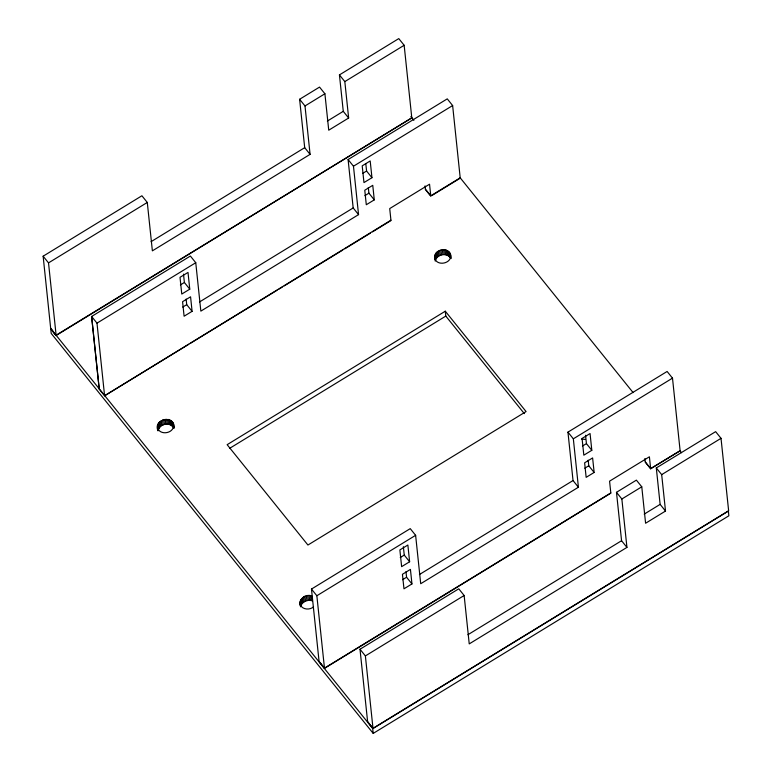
<?xml version="1.0" encoding="UTF-8"?>
<svg xmlns="http://www.w3.org/2000/svg" width="772" height="772" viewBox="0 0 772 772"><rect width="100%" height="100%" fill="white"/><g stroke="black" fill="none" stroke-linecap="round" stroke-linejoin="round"><path stroke-width="1.16" d="M157.97 430.805C152.595 418.241 176.238 414.593 173.806 428.277M300.327 606.049C297.895 599.361 305.673 593.543 311.743 595.945L312.255 600.828C307.652 599.178 301.534 601.793 300.597 606.84M434.636 257.365C434.366 248.7 449.729 246.567 450.742 255.628C451.022 264.285 435.659 266.417 434.636 257.365L434.839 259.315M173.073 422.911L173.584 427.794C170.158 421.58 159.321 423.78 158.135 430.622L157.623 425.739M173.603 426.318C172.455 434.182 158.511 435.408 157.556 426.897M435.215 261.09C436.402 254.249 447.239 252.048 450.665 258.263L450.153 253.38M313.557 606.802C309.485 610.7 300.578 609.504 300.018 603.115M373.214 733.4L372.702 728.517L728.353 510.919L728.864 515.802L373.214 733.4L51.203 333.407L43.136 256.198L141.903 195.77L147.288 202.447L152.374 250.852L310.083 154.361L304.998 105.957L299.613 99.279L319.531 87.091L324.906 93.769L328.737 130.198L348.645 118.01L344.823 81.591L339.439 74.903L398.777 38.6L404.161 45.278L411.794 117.884L56.144 335.482L50.759 328.785L56.086 335.212L411.756 117.904M50.769 328.804L56.144 335.482L48.52 262.885L147.288 202.447M304.998 105.957L324.906 93.769M344.823 81.591L404.161 45.278M327.338 121.079L343.27 111.332L339.439 74.903M151.09 241.665L304.699 147.674L299.613 99.279M188.783 344.264L104.625 395.756L99.212 389.098L91.617 316.472L190.385 256.034L195.76 262.721L200.845 311.126L358.555 214.626L353.18 207.948L348.095 159.543L447.258 98.864L452.633 105.552L460.237 178.178M390.931 220.203L104.587 395.775L96.992 323.15L195.76 262.721M358.555 214.626L353.47 166.221L452.633 105.552M180.387 284.936L184.383 282.484L183.504 274.118M362.579 173.459L366.575 171.017L365.822 163.838M189.767 289.172L181.777 294.055L180.011 277.312L188.011 272.429L189.767 289.172L184.383 282.484M371.959 177.695L363.969 182.588L362.203 165.845L370.193 160.952L371.959 177.695L366.575 171.017M182.723 307.092L186.718 304.65L186.129 299.063M364.915 195.615L368.91 193.174L368.321 187.586M199.572 301.929L353.18 207.948M192.093 311.328L184.103 316.221L182.578 301.688L190.568 296.805L192.093 311.328L186.718 304.65M374.285 199.861L366.295 204.744L364.77 190.221L372.76 185.328L374.285 199.861L368.91 193.174M460.199 177.821L430.757 195.827L425.382 189.15M190.838 343.009L277.052 290.253M279.097 288.998L282.185 287.116M284.231 285.862L342.729 250.07M344.785 248.816L370.444 233.115M372.5 231.861L390.97 220.551L389.715 208.575L429.541 184.209L430.795 196.185M431.809 195.567L460.266 178.158M445.29 311.203L227.142 444.682L307.932 545.032L526.079 411.563L445.29 311.203L445.801 316.086L524.323 413.628M229.699 448.31L445.801 316.086M650.661 468.787L649.397 456.802L609.571 481.168L610.835 493.154L324.491 668.349L319.106 661.672L311.473 589.065L410.241 528.637L415.625 535.314L420.711 583.719L578.421 487.228L573.335 438.824L567.951 432.137L667.114 371.467L672.499 378.145L680.122 450.752L650.661 468.787L645.276 462.1L644.9 458.51M324.491 668.349L316.858 595.752L415.625 535.314M573.335 438.824L672.499 378.145M400.253 557.529L404.248 555.087L403.37 546.711M582.445 446.052L586.44 443.611L585.562 435.244M409.623 561.765L401.633 566.658L399.877 549.915L407.867 545.022L409.623 561.765L404.248 555.087M591.815 450.298L583.825 455.181L582.069 438.438L590.059 433.546L591.815 450.298L586.44 443.611M402.579 579.695L406.574 577.244L405.985 571.656M584.771 468.218L588.766 465.777L588.177 460.189M419.428 574.532L573.036 480.541L567.951 432.137M411.958 583.931L403.968 588.814L402.434 574.291L410.424 569.398L411.958 583.931L406.574 577.244M594.151 472.454L586.151 477.347L584.626 462.814L592.616 457.931L594.151 472.454L588.766 465.777M610.806 492.941L324.462 668.147L319.087 661.459M360.003 649.242L458.771 588.814L464.146 595.492L469.231 643.896L626.941 547.396L621.856 499.002L616.481 492.314L636.389 480.136L641.773 486.814L645.595 523.242L665.512 511.054L661.681 474.635L656.306 467.948L715.644 431.644L721.019 438.322L728.652 510.929L373.011 728.517L367.636 721.849L360.003 649.242L365.378 655.93L373.011 728.527M365.378 655.93L464.146 595.492M621.856 499.002L641.773 486.814M661.681 474.635L721.019 438.322M644.205 514.123L660.128 504.377L656.306 467.948M467.948 634.709L621.566 540.718L616.481 492.314M585.466 439.471L581.48 439.027M410.878 116.553L413.898 120.307M460.006 177.579L633.108 392.601M679.968 450.819L681.483 452.701M645.257 461.897L650.632 468.575L679.891 450.896M430.12 195.355L425.42 189.507L425.044 185.907M660.128 504.377L665.512 511.054M343.27 111.332L348.645 118.01M348.095 159.543L353.47 166.221M621.566 540.718L626.941 547.396M573.036 480.541L578.421 487.228M304.699 147.674L310.083 154.361M311.473 589.065L316.858 595.752M43.136 256.198L48.52 262.885M96.992 323.15L91.617 316.472L99.25 389.069M367.617 721.666L372.992 728.343M50.691 328.515L372.702 728.517M450.568 254.48L451.051 258.562M449.487 252.338L449.999 257.23M448.59 251.44L449.111 256.323M447.548 250.717L448.059 255.609M446.37 250.186L446.882 255.069M445.087 249.848L445.608 254.731M443.746 249.694L444.267 254.586M442.375 249.742L442.887 254.635M440.995 249.993L441.507 254.876M439.644 250.446L440.156 255.329M438.351 251.103L438.863 255.995M437.203 251.942L437.714 256.825M436.257 252.898L436.769 257.78M435.514 253.94L436.035 258.823M434.993 255.049L435.514 259.942M434.704 256.198L435.109 260.116M310.469 595.598L310.981 600.481M309.128 595.453L309.64 600.336M307.748 595.501L308.269 600.384M306.378 595.743L306.889 600.635M305.027 596.196L305.538 601.089M303.734 596.862L304.245 601.745M302.585 597.692L303.097 602.585M301.63 598.647L302.151 603.53M300.897 599.69L301.408 604.582M300.376 600.809L300.887 605.692M300.076 601.957L300.491 605.866M173.488 424.011L173.97 428.093M172.407 421.869L172.918 426.762M171.509 420.972L172.031 425.854M170.467 420.248L170.979 425.14M169.29 419.717L169.801 424.61M168.006 419.379L168.528 424.262M166.665 419.235L167.186 424.118M165.295 419.283L165.806 424.166M163.915 419.524L164.426 424.417M162.564 419.978L163.075 424.87M161.271 420.643L161.782 425.526M160.122 421.473L160.634 426.356M159.177 422.429L159.688 427.312M158.434 423.471L158.955 428.363M157.913 424.581L158.434 429.473"/></g></svg>
